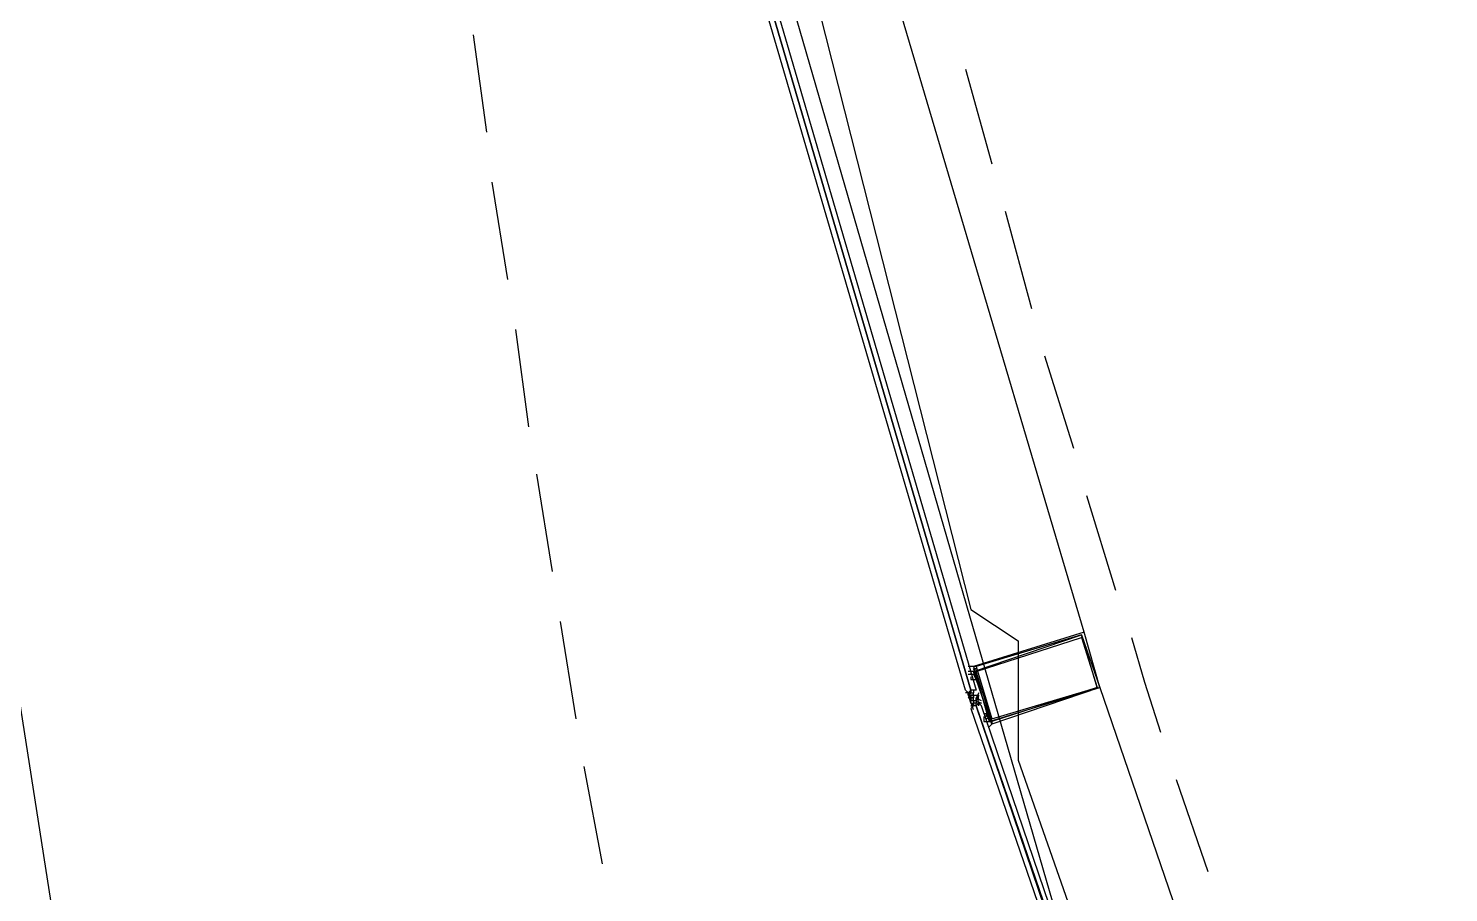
# Model space of a CAD drawing. Header units: feet. Extents: x -84 to 198, y -22 to 181.
# Drawn here: x 11.71 to 18.9, y 42.24 to 46.62 of the extents above; entities that cross this region are included whole.
import ezdxf

# ---------------------------------------------------------------- set-up
doc = ezdxf.new("R2010")
doc.units = ezdxf.units.FT
doc.layers.add('A-AREA-COMUN', color=252, linetype='CONTINUOUS')
doc.layers.add('A-LINEA', color=7, linetype='CONTINUOUS')

msp = doc.modelspace()

# ---------------------------------------------------------------- linework, layer by layer
at = {"layer": 'A-AREA-COMUN'}
msp.add_lwpolyline([(13.44, 62.8089), (13.952, 54.4889), (14.432, 51.7689), (16.48, 43.68), (16.72, 43.52), (16.72, 42.9156), (17.84, 39.7156), (18.048, 39.68), (18.08, 39.04), (19.392, 36), (20.16, 36), (20.288, 35.52), (20.56, 35.4844), (20.608, 34.8444), (20.832, 34.8444), (20.992, 34.5244), (23.2, 35.8044), (24.32, 35.8044), (26.592, 35.1644)], dxfattribs=at)
at = {"layer": 'A-LINEA'}
for p, q in [((15.07, 48.4907), (17.1689, 41.2494)), ((10.9288, 47.8851), (14.0546, 27.9403)), ((17.0533, 43.5644), (16, 47.1244)), ((13.96, 46.5911), (14.0267, 46.0978)), ((16.4533, 46.4178), (16.5867, 45.9378)), ((14.0533, 45.8444), (14.1333, 45.3511)), ((16.6533, 45.6978), (16.7867, 45.2044)), ((14.1733, 45.0978), (14.24, 44.6044)), ((16.8533, 44.9644), (17, 44.4978)), ((14.28, 44.3644), (14.36, 43.8711)), ((17.0667, 44.2578), (17.2133, 43.7778)), ((14.4, 43.6178), (14.48, 43.1244)), ((16.48, 43.3644), (16.48, 43.3644)), ((16.48, 43.3378), (16.48, 43.3378)), ((16.4799, 43.2063), (16.4636, 43.2619)), ((16.48, 43.2578), (16.4667, 43.2578)), ((16.4667, 43.2578), (16.4667, 43.2578)), ((16.4667, 43.2444), (16.4667, 43.2578)), ((16.4667, 43.2578), (16.4667, 43.2578)), ((16.4667, 43.2578), (16.4667, 43.2578)), ((16.4667, 43.2578), (16.4667, 43.2578)), ((16.4667, 43.2578), (16.4667, 43.2578)), ((16.4667, 43.2578), (16.4667, 43.2578)), ((16.4667, 43.2578), (16.4667, 43.2578)), ((16.4667, 43.2578), (16.4667, 43.2578)), ((16.4667, 43.2578), (16.48, 43.2578)), ((16.4667, 43.2578), (16.48, 43.2578)), ((16.4667, 43.2578), (16.48, 43.2578)), ((16.4667, 43.2578), (16.48, 43.2578)), ((16.4667, 43.2578), (16.4667, 43.2578)), ((16.4667, 43.2578), (16.4667, 43.2578)), ((16.4667, 43.2578), (16.4667, 43.2578)), ((16.4667, 43.2578), (16.4667, 43.2578)), ((16.4667, 43.2578), (16.4667, 43.2578)), ((16.4667, 43.2578), (16.4667, 43.2578)), ((16.4667, 43.2578), (16.4667, 43.2578)), ((16.4667, 43.2578), (16.4667, 43.2578)), ((16.4667, 43.2578), (16.4667, 43.2578)), ((16.4667, 43.2578), (16.4667, 43.2578)), ((16.48, 43.2578), (16.4667, 43.2578)), ((16.4667, 43.2444), (16.4667, 43.2444)), ((16.4667, 43.2444), (16.4667, 43.2444)), ((16.48, 43.2444), (16.4667, 43.2311)), ((16.4667, 43.2444), (16.4667, 43.2444)), ((16.4667, 43.2444), (16.4667, 43.2444)), ((16.4667, 43.2444), (16.4667, 43.2444)), ((16.4667, 43.2444), (16.4667, 43.2444)), ((16.4667, 43.2444), (16.4667, 43.2444)), ((16.4667, 43.2444), (16.48, 43.2444)), ((16.4667, 43.2444), (16.4667, 43.2444)), ((16.4667, 43.2444), (16.4667, 43.2444)), ((16.4667, 43.2444), (16.4667, 43.2444)), ((16.4667, 43.2444), (16.48, 43.2444)), ((16.48, 43.2711), (16.48, 43.2711)), ((16.48, 43.2711), (16.48, 43.2578)), ((16.48, 43.2711), (16.48, 43.2711)), ((16.48, 43.2711), (16.48, 43.2711)), ((16.48, 43.2711), (16.48, 43.2711)), ((16.48, 43.2711), (16.48, 43.2711)), ((16.48, 43.2711), (16.48, 43.2711)), ((16.48, 43.2711), (16.48, 43.2711)), ((16.48, 43.2711), (16.48, 43.2711)), ((16.48, 43.2578), (16.48, 43.2711)), ((16.48, 43.2578), (16.48, 43.2711)), ((16.48, 43.2711), (16.48, 43.2711)), ((16.48, 43.2578), (16.48, 43.2578)), ((16.48, 43.2578), (16.48, 43.2578)), ((16.48, 43.2578), (16.48, 43.2578)), ((16.48, 43.2578), (16.48, 43.2578)), ((16.48, 43.2578), (16.48, 43.2578)), ((16.48, 43.2578), (16.48, 43.2578)), ((16.48, 43.2578), (16.48, 43.2578)), ((16.48, 43.2578), (16.48, 43.2578)), ((16.48, 43.2578), (16.48, 43.2578)), ((16.48, 43.2578), (16.48, 43.2578)), ((16.48, 43.2578), (16.48, 43.2578)), ((16.48, 43.2578), (16.48, 43.2578)), ((16.48, 43.2578), (16.48, 43.2578)), ((16.48, 43.2578), (16.48, 43.2578)), ((16.48, 43.2578), (16.48, 43.2578)), ((16.48, 43.2578), (16.48, 43.2578)), ((16.48, 43.2578), (16.48, 43.2578)), ((16.48, 43.2578), (16.48, 43.2578)), ((16.48, 43.2578), (16.48, 43.2578)), ((16.48, 43.2578), (16.48, 43.2578)), ((16.48, 43.2578), (16.48, 43.2578)), ((16.48, 43.2578), (16.48, 43.2578)), ((16.48, 43.2578), (16.48, 43.2578)), ((16.48, 43.2578), (16.48, 43.2578)), ((16.48, 43.2578), (16.48, 43.2578)), ((16.48, 43.2578), (16.4933, 43.2578)), ((16.48, 43.2578), (16.48, 43.2578)), ((16.48, 43.2578), (16.48, 43.2578)), ((16.4933, 43.2444), (16.48, 43.2444)), ((16.48, 43.2311), (16.48, 43.2444)), ((16.48, 43.2444), (16.48, 43.2444)), ((16.48, 43.2311), (16.48, 43.2444)), ((16.4933, 43.2444), (16.48, 43.2444)), ((16.48, 43.2444), (16.48, 43.2444)), ((16.48, 43.2311), (16.48, 43.2444)), ((16.4933, 43.2444), (16.48, 43.2444)), ((16.48, 43.2444), (16.48, 43.2444)), ((16.48, 43.2444), (16.48, 43.2444)), ((16.48, 43.2444), (16.48, 43.2444)), ((16.4933, 43.2444), (16.48, 43.2444)), ((16.48, 43.2444), (16.48, 43.2444)), ((16.48, 43.2444), (16.48, 43.2444)), ((16.48, 43.2444), (16.48, 43.2444)), ((16.48, 43.2444), (16.48, 43.2444)), ((16.48, 43.2444), (16.48, 43.2444)), ((16.48, 43.2444), (16.48, 43.2311)), ((16.48, 43.2444), (16.48, 43.2311)), ((16.48, 43.2444), (16.48, 43.2311)), ((16.48, 43.2444), (16.48, 43.2311)), ((16.48, 43.2444), (16.48, 43.2311)), ((16.48, 43.2444), (16.48, 43.2311)), ((16.48, 43.2444), (16.48, 43.2444)), ((16.48, 43.2444), (16.48, 43.2444)), ((16.48, 43.2444), (16.48, 43.2311)), ((16.48, 43.2444), (16.48, 43.2444)), ((16.48, 43.2444), (16.48, 43.2444)), ((16.48, 43.2444), (16.48, 43.2444)), ((16.48, 43.2444), (16.48, 43.2444)), ((16.48, 43.2444), (16.48, 43.2444)), ((16.48, 43.2444), (16.48, 43.2444)), ((16.48, 43.2444), (16.48, 43.2444)), ((16.4933, 43.2444), (16.48, 43.2444)), ((16.48, 43.2444), (16.48, 43.2444)), ((16.48, 43.2444), (16.48, 43.2444)), ((16.48, 43.2444), (16.48, 43.2444)), ((16.48, 43.2444), (16.48, 43.2444)), ((16.48, 43.2444), (16.48, 43.2444)), ((16.4933, 43.2711), (16.4933, 43.2711)), ((16.4933, 43.2711), (16.4933, 43.2711)), ((16.4933, 43.2711), (16.4933, 43.2711)), ((16.4933, 43.2711), (16.4933, 43.2711)), ((16.4933, 43.2711), (16.4933, 43.2711)), ((16.4933, 43.2711), (16.4933, 43.2578)), ((16.4933, 43.2711), (16.4933, 43.2711)), ((16.4933, 43.2711), (16.4933, 43.2711)), ((16.4933, 43.2711), (16.4933, 43.2711)), ((16.4933, 43.2711), (16.4933, 43.2711)), ((16.4933, 43.2711), (16.4933, 43.2711)), ((16.4933, 43.2711), (16.4933, 43.2711)), ((16.4933, 43.2711), (16.4933, 43.2711)), ((16.4933, 43.2711), (16.4933, 43.2711)), ((16.4933, 43.2711), (16.4933, 43.2711)), ((16.4933, 43.2578), (16.4933, 43.2578)), ((16.4933, 43.2578), (16.4933, 43.2578)), ((16.4933, 43.2578), (16.4933, 43.2578)), ((16.4933, 43.2578), (16.4933, 43.2578)), ((16.4933, 43.2578), (16.4933, 43.2578)), ((16.4933, 43.2578), (16.4933, 43.2578)), ((16.4933, 43.2578), (16.4933, 43.2578)), ((16.4933, 43.2578), (16.4933, 43.2578)), ((16.4933, 43.2578), (16.4933, 43.2578)), ((16.4933, 43.2578), (16.4933, 43.2578)), ((16.4933, 43.2578), (16.4933, 43.2578)), ((16.4933, 43.2578), (16.4933, 43.2578)), ((16.4933, 43.2578), (16.4933, 43.2578)), ((16.4933, 43.2578), (16.4933, 43.2578)), ((16.4933, 43.2578), (16.4933, 43.2578)), ((16.4933, 43.2578), (16.4933, 43.2578)), ((16.4933, 43.2578), (16.4933, 43.2578)), ((16.4933, 43.2578), (16.4933, 43.2578)), ((16.4933, 43.2578), (16.4933, 43.2578)), ((16.4933, 43.2444), (16.4933, 43.2578)), ((16.4933, 43.2444), (16.4933, 43.2578)), ((16.4933, 43.2578), (16.4933, 43.2578)), ((16.4933, 43.2444), (16.4933, 43.2444)), ((16.4933, 43.2444), (16.4933, 43.2444)), ((16.4933, 43.2444), (16.4933, 43.2444)), ((16.4933, 43.2444), (16.4933, 43.2311)), ((16.4933, 43.2311), (16.4933, 43.2444)), ((16.4933, 43.2444), (16.4933, 43.2444)), ((16.4933, 43.2444), (16.4933, 43.2444)), ((16.4933, 43.2444), (16.4933, 43.2444)), ((16.4933, 43.2444), (16.4933, 43.2444)), ((16.4933, 43.2444), (16.4933, 43.2444)), ((16.4933, 43.2444), (16.4933, 43.2444)), ((16.4933, 43.2444), (16.5067, 43.2444)), ((16.4933, 43.2444), (16.4933, 43.2444)), ((16.4933, 43.2444), (16.5067, 43.2444)), ((16.4933, 43.2444), (16.4933, 43.2444)), ((16.4933, 43.2444), (16.4933, 43.2444)), ((16.4933, 43.2444), (16.4933, 43.2444)), ((16.4933, 43.2444), (16.4933, 43.2311)), ((16.4933, 43.2444), (16.4933, 43.2444)), ((16.4933, 43.2444), (16.4933, 43.2444)), ((16.4933, 43.2444), (16.4933, 43.2444)), ((16.4933, 43.2444), (16.4933, 43.2444)), ((16.4933, 43.2444), (16.4933, 43.2444)), ((16.4933, 43.2444), (16.4933, 43.2444)), ((16.4933, 43.2444), (16.4933, 43.2444)), ((16.4933, 43.2444), (16.4933, 43.2444)), ((16.4933, 43.2444), (16.4933, 43.2444)), ((16.4933, 43.2444), (16.4933, 43.2444)), ((16.4933, 43.2444), (16.4933, 43.2444)), ((16.4933, 43.2444), (16.4933, 43.2444)), ((16.4933, 43.2444), (16.4933, 43.2444)), ((16.5067, 43.2711), (16.5067, 43.2711)), ((16.5067, 43.2711), (16.5067, 43.2711)), ((16.5067, 43.2711), (16.5067, 43.2711)), ((16.5067, 43.2711), (16.5067, 43.2711)), ((16.5067, 43.2444), (16.5067, 43.2444)), ((16.5067, 43.2444), (16.5067, 43.2444)), ((16.5067, 43.2444), (16.5067, 43.2444)), ((16.5067, 43.2444), (16.5067, 43.2444)), ((16.5067, 43.2444), (16.5067, 43.2444)), ((16.5067, 43.2444), (16.5067, 43.2444)), ((16.52, 43.2444), (16.52, 43.2444)), ((17.1333, 43.2844), (18.3333, 39.7778)), ((16.48, 43.2311), (16.4667, 43.2311)), ((16.4667, 43.2311), (16.4667, 43.2311)), ((16.4667, 43.2311), (16.4667, 43.2311)), ((16.4667, 43.2311), (16.4667, 43.2311)), ((16.4667, 43.2311), (16.4667, 43.2311)), ((16.48, 43.2311), (16.4667, 43.2311)), ((16.48, 43.2311), (16.4667, 43.2311)), ((16.4933, 43.1701), (16.4746, 43.225)), ((16.48, 43.2311), (16.48, 43.2311)), ((16.48, 43.2311), (16.48, 43.2311)), ((16.48, 43.2311), (16.48, 43.2311)), ((16.48, 43.2311), (16.48, 43.2311)), ((16.48, 43.2311), (16.48, 43.2311)), ((16.48, 43.2311), (16.48, 43.2311)), ((16.48, 43.2311), (16.48, 43.2311)), ((16.48, 43.2311), (16.48, 43.2311)), ((16.48, 43.2311), (16.48, 43.2311)), ((16.48, 43.2311), (16.4933, 43.2311)), ((16.48, 43.2178), (16.48, 43.2311)), ((16.48, 43.2311), (16.48, 43.2311)), ((16.48, 43.2311), (16.48, 43.2311)), ((16.48, 43.2311), (16.48, 43.2311)), ((16.48, 43.2311), (16.48, 43.2311)), ((16.48, 43.2311), (16.48, 43.2311)), ((16.48, 43.2311), (16.48, 43.2311)), ((16.48, 43.2311), (16.48, 43.2311)), ((16.48, 43.2311), (16.48, 43.2311)), ((16.4933, 43.2311), (16.48, 43.2311)), ((16.48, 43.2311), (16.48, 43.2311)), ((16.48, 43.2311), (16.48, 43.2311)), ((16.48, 43.2311), (16.48, 43.2311)), ((16.48, 43.2311), (16.48, 43.2311)), ((16.48, 43.2311), (16.48, 43.2311)), ((16.48, 43.2311), (16.48, 43.2311)), ((16.48, 43.2311), (16.48, 43.2311)), ((16.4933, 43.2311), (16.48, 43.2311)), ((16.48, 43.2311), (16.48, 43.2311)), ((16.48, 43.2311), (16.48, 43.2311)), ((16.48, 43.2311), (16.48, 43.2311)), ((16.48, 43.2311), (16.48, 43.2311)), ((16.48, 43.2311), (16.4933, 43.2311)), ((16.48, 43.2311), (16.48, 43.2178)), ((16.48, 43.2311), (16.48, 43.2311)), ((16.48, 43.2311), (16.48, 43.2311)), ((16.48, 43.2311), (16.48, 43.2311)), ((16.48, 43.2311), (16.48, 43.2311)), ((16.48, 43.2311), (16.48, 43.2311)), ((16.48, 43.2311), (16.48, 43.2311)), ((16.48, 43.2311), (16.48, 43.2311)), ((16.48, 43.2311), (16.48, 43.2311)), ((16.48, 43.2311), (16.48, 43.2311)), ((16.48, 43.2311), (16.48, 43.2311)), ((16.48, 43.2311), (16.48, 43.2311)), ((16.48, 43.2311), (16.48, 43.2311)), ((16.48, 43.2311), (16.48, 43.2311)), ((16.48, 43.2311), (16.4933, 43.2311)), ((16.48, 43.2311), (16.4933, 43.2311)), ((16.48, 43.2311), (16.48, 43.2311)), ((16.48, 43.2044), (16.48, 43.2178)), ((16.48, 43.2178), (16.48, 43.2178)), ((16.48, 43.2178), (16.48, 43.2178)), ((16.4933, 43.2178), (16.48, 43.2178)), ((16.48, 43.2178), (16.48, 43.2178)), ((16.48, 43.2178), (16.48, 43.2178)), ((16.48, 43.2178), (16.48, 43.2178)), ((16.48, 43.2178), (16.48, 43.2178)), ((16.48, 43.2178), (16.4933, 43.2178)), ((16.48, 43.2178), (16.48, 43.2178)), ((16.48, 43.2178), (16.48, 43.2178)), ((16.48, 43.2178), (16.48, 43.2178)), ((16.4933, 43.2178), (16.48, 43.2178)), ((16.48, 43.2178), (16.48, 43.2178)), ((16.48, 43.2178), (16.48, 43.2178)), ((16.48, 43.2178), (16.48, 43.2178)), ((16.48, 43.2178), (16.48, 43.2178)), ((16.48, 43.2178), (16.48, 43.2178)), ((16.48, 43.2178), (16.48, 43.2178)), ((16.48, 43.2178), (16.48, 43.2178)), ((16.48, 43.2178), (16.48, 43.2178)), ((16.48, 43.2178), (16.48, 43.2178)), ((16.48, 43.2178), (16.48, 43.2178)), ((16.48, 43.2178), (16.48, 43.2178)), ((16.48, 43.2178), (16.48, 43.2178)), ((16.48, 43.2178), (16.48, 43.2178)), ((16.48, 43.2178), (16.48, 43.2178)), ((16.48, 43.2178), (16.48, 43.2178)), ((16.48, 43.2178), (16.48, 43.2178)), ((16.48, 43.2178), (16.48, 43.2178)), ((16.48, 43.2178), (16.48, 43.2178)), ((16.48, 43.2178), (16.48, 43.2178)), ((16.48, 43.2178), (16.48, 43.2178)), ((16.48, 43.2178), (16.48, 43.2178)), ((16.48, 43.2178), (16.48, 43.2178)), ((16.48, 43.2178), (16.48, 43.2178)), ((16.48, 43.2178), (16.48, 43.2178)), ((16.48, 43.2178), (16.48, 43.2178)), ((16.48, 43.2178), (16.48, 43.2178)), ((16.48, 43.2178), (16.48, 43.2178)), ((16.48, 43.2178), (16.48, 43.2178)), ((16.48, 43.2044), (16.48, 43.2178)), ((16.48, 43.2044), (16.48, 43.2044)), ((16.48, 43.2044), (16.48, 43.2044)), ((16.48, 43.2044), (16.4933, 43.2044)), ((16.48, 43.2044), (16.48, 43.2044)), ((16.48, 43.2044), (16.48, 43.2044)), ((16.48, 43.2044), (16.48, 43.2044)), ((16.48, 43.2044), (16.48, 43.2044)), ((16.48, 43.2044), (16.48, 43.2044)), ((16.48, 43.2044), (16.48, 43.2044)), ((16.48, 43.2044), (16.4933, 43.2044)), ((16.48, 43.2044), (16.4933, 43.2044)), ((16.48, 43.2044), (16.4933, 43.2044)), ((16.4933, 43.1911), (16.48, 43.1911)), ((16.48, 43.1911), (16.48, 43.1911)), ((16.48, 43.1911), (16.4933, 43.1911)), ((16.48, 43.1911), (16.48, 43.1911)), ((16.48, 43.1911), (16.48, 43.1911)), ((16.48, 43.1911), (16.4933, 43.1911)), ((16.48, 43.1911), (16.48, 43.1911)), ((16.48, 43.1911), (16.48, 43.1911)), ((16.48, 43.1911), (16.48, 43.1911)), ((16.48, 43.1778), (16.48, 43.1778)), ((16.4933, 43.2311), (16.4933, 43.2311)), ((16.4933, 43.2311), (16.4933, 43.2311)), ((16.4933, 43.2178), (16.4933, 43.2311)), ((16.4933, 43.2311), (16.4933, 43.2311)), ((16.4933, 43.2311), (16.4933, 43.2311)), ((16.4933, 43.2311), (16.4933, 43.2311)), ((16.4933, 43.2311), (16.4933, 43.2311)), ((16.4933, 43.2311), (16.4933, 43.2311)), ((16.4933, 43.2311), (16.4933, 43.2311)), ((16.4933, 43.2311), (16.4933, 43.2311)), ((16.4933, 43.2311), (16.4933, 43.2311)), ((16.4933, 43.2311), (16.4933, 43.2311)), ((16.4933, 43.2311), (16.4933, 43.2311)), ((16.4933, 43.2311), (16.4933, 43.2311)), ((16.4933, 43.2178), (16.4933, 43.2311)), ((16.4933, 43.2178), (16.4933, 43.2311)), ((16.4933, 43.2311), (16.4933, 43.2311)), ((16.4933, 43.2311), (16.4933, 43.2311)), ((16.4933, 43.2311), (16.4933, 43.2311)), ((16.4933, 43.2311), (16.4933, 43.2311)), ((16.4933, 43.2311), (16.4933, 43.2311)), ((16.4933, 43.2311), (16.4933, 43.2311)), ((16.4933, 43.2311), (16.4933, 43.2311)), ((16.4933, 43.2311), (16.4933, 43.2311)), ((16.4933, 43.2311), (16.4933, 43.2311)), ((16.4933, 43.2311), (16.4933, 43.2311)), ((16.4933, 43.2311), (16.4933, 43.2311)), ((16.4933, 43.2311), (16.4933, 43.2311)), ((16.4933, 43.2311), (16.4933, 43.2311)), ((16.4933, 43.2311), (16.4933, 43.2311)), ((16.4933, 43.2311), (16.4933, 43.2311)), ((16.4933, 43.2311), (16.4933, 43.2311)), ((16.4933, 43.2311), (16.4933, 43.2311)), ((16.4933, 43.2311), (16.4933, 43.2311)), ((16.4933, 43.2311), (16.4933, 43.2311)), ((16.4933, 43.2311), (16.4933, 43.2311)), ((16.4933, 43.2311), (16.4933, 43.2311)), ((16.4933, 43.2311), (16.4933, 43.2311)), ((16.4933, 43.2311), (16.4933, 43.2311)), ((16.4933, 43.2311), (16.4933, 43.2311)), ((16.4933, 43.2311), (16.4933, 43.2311)), ((16.4933, 43.2311), (16.4933, 43.2311)), ((16.4933, 43.2311), (16.4933, 43.2311)), ((16.4933, 43.2311), (16.4933, 43.2311)), ((16.4933, 43.2311), (16.4933, 43.2311)), ((16.4933, 43.2311), (16.4933, 43.2311)), ((16.4933, 43.2311), (16.4933, 43.2311)), ((16.4933, 43.2311), (16.4933, 43.2311)), ((16.4933, 43.2311), (16.4933, 43.2311)), ((16.4933, 43.2311), (16.4933, 43.2311)), ((16.4933, 43.2311), (16.4933, 43.2311)), ((16.4933, 43.2311), (16.4933, 43.2311)), ((16.4933, 43.2311), (16.4933, 43.2311)), ((16.4933, 43.2311), (16.4933, 43.2311)), ((16.4933, 43.2311), (16.4933, 43.2311)), ((16.4933, 43.2311), (16.4933, 43.2311)), ((16.4933, 43.2311), (16.4933, 43.2311)), ((16.4933, 43.2178), (16.4933, 43.2178)), ((16.4933, 43.2178), (16.4933, 43.2178)), ((16.4933, 43.2178), (16.4933, 43.2178)), ((16.4933, 43.2178), (16.4933, 43.2178)), ((16.4933, 43.2178), (16.4933, 43.2178)), ((16.4933, 43.2178), (16.4933, 43.2178)), ((16.4933, 43.2178), (16.4933, 43.2178)), ((16.4933, 43.2178), (16.4933, 43.2178)), ((16.4933, 43.2178), (16.4933, 43.2178)), ((16.4933, 43.2178), (16.4933, 43.2178)), ((16.4933, 43.2178), (16.4933, 43.2178)), ((16.4933, 43.2178), (16.4933, 43.2178)), ((16.4933, 43.2178), (16.4933, 43.2178)), ((16.4933, 43.2178), (16.4933, 43.2178)), ((16.4933, 43.2178), (16.4933, 43.2178)), ((16.4933, 43.2178), (16.5067, 43.2178)), ((16.4933, 43.2178), (16.4933, 43.2178)), ((16.4933, 43.2178), (16.5067, 43.2178)), ((16.4933, 43.2178), (16.4933, 43.2178)), ((16.4933, 43.2178), (16.4933, 43.2178)), ((16.4933, 43.2178), (16.4933, 43.2178)), ((16.4933, 43.2178), (16.4933, 43.2178)), ((16.4933, 43.2178), (16.4933, 43.2178)), ((16.4933, 43.2178), (16.4933, 43.2178)), ((16.4933, 43.2178), (16.4933, 43.2178)), ((16.4933, 43.2178), (16.4933, 43.2178)), ((16.4933, 43.2178), (16.4933, 43.2044)), ((16.4933, 43.2178), (16.4933, 43.2044)), ((16.4933, 43.2178), (16.4933, 43.2178)), ((16.4933, 43.2178), (16.4933, 43.2044)), ((16.4933, 43.2178), (16.4933, 43.2044)), ((16.4933, 43.2178), (16.4933, 43.2044)), ((16.4933, 43.2178), (16.4933, 43.2178)), ((16.4933, 43.2178), (16.4933, 43.2178)), ((16.4933, 43.2178), (16.5067, 43.2178)), ((16.4933, 43.2178), (16.4933, 43.2178)), ((16.4933, 43.2178), (16.4933, 43.2178)), ((16.4933, 43.2178), (16.4933, 43.2178)), ((16.4933, 43.2178), (16.4933, 43.2178)), ((16.4933, 43.2178), (16.4933, 43.2178)), ((16.4933, 43.2178), (16.4933, 43.2178)), ((16.4933, 43.2178), (16.4933, 43.2178)), ((16.4933, 43.2178), (16.4933, 43.2178)), ((16.4933, 43.2178), (16.5067, 43.2178)), ((16.4933, 43.2178), (16.4933, 43.2178)), ((16.4933, 43.2044), (16.4933, 43.2044)), ((16.4933, 43.2044), (16.4933, 43.2044)), ((16.4933, 43.2044), (16.4933, 43.2044)), ((16.5067, 43.2044), (16.4933, 43.2044)), ((16.4933, 43.2044), (16.4933, 43.2044)), ((16.4933, 43.2044), (16.4933, 43.2044)), ((16.4933, 43.2044), (16.4933, 43.2044)), ((16.4933, 43.2044), (16.4933, 43.2044)), ((16.4933, 43.2044), (16.4933, 43.2044)), ((16.4933, 43.2044), (16.4933, 43.2044)), ((16.4933, 43.2044), (16.4933, 43.2044)), ((16.5067, 43.2044), (16.4933, 43.2044)), ((16.4933, 43.2044), (16.4933, 43.2044)), ((16.4933, 43.2044), (16.4933, 43.2044)), ((16.4933, 43.2044), (16.4933, 43.1911)), ((16.5067, 43.2044), (16.4933, 43.2044)), ((16.4933, 43.2044), (16.4933, 43.2044)), ((16.4933, 43.2044), (16.4933, 43.2044)), ((16.4933, 43.2044), (16.4933, 43.1911)), ((16.4933, 43.2044), (16.4933, 43.2044)), ((16.4933, 43.2044), (16.4933, 43.2044)), ((16.4933, 43.1911), (16.4933, 43.2044)), ((16.4933, 43.2044), (16.4933, 43.2044)), ((16.4933, 43.2044), (16.4933, 43.2044)), ((16.4933, 43.2044), (16.4933, 43.2044)), ((16.4933, 43.2044), (16.4933, 43.2044)), ((16.4933, 43.2044), (16.4933, 43.2044)), ((16.4933, 43.2044), (16.4933, 43.2044)), ((16.4933, 43.1911), (16.4933, 43.1911)), ((16.4933, 43.1911), (16.4933, 43.1911)), ((16.4933, 43.1911), (16.4933, 43.1911)), ((16.4933, 43.1911), (16.4933, 43.1911)), ((16.4933, 43.1911), (16.4933, 43.1911)), ((16.4933, 43.1911), (16.4933, 43.1911)), ((16.4933, 43.1911), (16.4933, 43.1911)), ((16.4933, 43.1911), (16.4933, 43.1911)), ((16.4933, 43.1911), (16.4933, 43.1911)), ((16.4933, 43.1911), (16.4933, 43.1911)), ((16.4933, 43.1911), (16.4933, 43.1911)), ((16.4933, 43.1911), (16.4933, 43.1911)), ((16.4933, 43.1911), (16.4933, 43.1911)), ((16.4933, 43.1911), (16.4933, 43.1911)), ((16.4933, 43.1911), (16.4933, 43.1911)), ((16.4933, 43.1911), (16.4933, 43.1911)), ((16.4933, 43.1911), (16.4933, 43.1911)), ((16.4933, 43.1911), (16.4933, 43.1911)), ((16.4933, 43.1911), (16.4933, 43.1911)), ((16.4933, 43.1911), (16.4933, 43.1911)), ((16.5067, 43.2311), (16.5067, 43.2311)), ((16.5067, 43.2311), (16.5067, 43.2178)), ((16.5067, 43.2311), (16.5067, 43.2311)), ((16.5067, 43.2311), (16.52, 43.2178)), ((16.5067, 43.2311), (16.5067, 43.2178)), ((16.5067, 43.2311), (16.5067, 43.2311)), ((16.5067, 43.2311), (16.5067, 43.2311)), ((16.52, 43.2311), (16.5067, 43.2311)), ((16.5067, 43.2178), (16.5067, 43.2311)), ((16.5067, 43.2178), (16.5067, 43.2178)), ((16.5067, 43.2178), (16.5067, 43.2178)), ((16.5067, 43.2178), (16.5067, 43.2178)), ((16.5067, 43.2178), (16.5067, 43.2044)), ((16.5067, 43.2178), (16.5067, 43.2044)), ((16.5067, 43.2178), (16.5067, 43.2178)), ((16.5067, 43.2178), (16.5067, 43.2178)), ((16.5067, 43.2178), (16.5067, 43.2178)), ((16.5067, 43.2178), (16.5067, 43.2178)), ((16.5067, 43.2044), (16.5067, 43.2044)), ((16.5067, 43.2044), (16.5067, 43.2044)), ((16.5067, 43.2044), (16.5067, 43.2044)), ((16.5067, 43.2044), (16.5067, 43.2044)), ((16.52, 43.2044), (16.5067, 43.2044)), ((16.5067, 43.2044), (16.5067, 43.2044)), ((16.5067, 43.1911), (16.5067, 43.2044)), ((16.5067, 43.1911), (16.5067, 43.2044)), ((16.5067, 43.2044), (16.5067, 43.2044)), ((16.5067, 43.2044), (16.5067, 43.2044)), ((16.5067, 43.2044), (16.5067, 43.2044)), ((16.5067, 43.2044), (16.5067, 43.2044)), ((16.5067, 43.2044), (16.5067, 43.2044)), ((16.5067, 43.2044), (16.5067, 43.2044)), ((16.5067, 43.2044), (16.5067, 43.2044)), ((16.5067, 43.2044), (16.5067, 43.2044)), ((16.5067, 43.2044), (16.5067, 43.2044)), ((16.5067, 43.2044), (16.5067, 43.2044)), ((16.5067, 43.2044), (16.5067, 43.2044)), ((16.5067, 43.2044), (16.5067, 43.2044)), ((16.5067, 43.2044), (16.5067, 43.2044)), ((16.5067, 43.2044), (16.5067, 43.2044)), ((16.5067, 43.2044), (16.5067, 43.2044)), ((16.5067, 43.2044), (16.5067, 43.2044)), ((16.5067, 43.2044), (16.5067, 43.2044)), ((16.5067, 43.2044), (16.5067, 43.2044)), ((16.5067, 43.2044), (16.5067, 43.2044)), ((16.5067, 43.2044), (16.5067, 43.2044)), ((16.5067, 43.1911), (16.5067, 43.1911)), ((16.5067, 43.1911), (16.5067, 43.1911)), ((16.5067, 43.1911), (16.5067, 43.1911)), ((16.5067, 43.1911), (16.5067, 43.1911)), ((16.5067, 43.1911), (16.5067, 43.1911)), ((16.5067, 43.1911), (16.5067, 43.1911)), ((16.5067, 43.1911), (16.5067, 43.1911)), ((16.5067, 43.1911), (16.5067, 43.1911)), ((16.5067, 43.1911), (16.5067, 43.1911)), ((16.5067, 43.1911), (16.5067, 43.1911)), ((16.5067, 43.1911), (16.5067, 43.1911)), ((16.5067, 43.1911), (16.5067, 43.1911)), ((16.52, 43.2311), (16.52, 43.2311)), ((16.52, 43.2311), (16.52, 43.2311)), ((16.52, 43.2311), (16.52, 43.2311)), ((16.52, 43.2044), (16.52, 43.2044)), ((16.52, 43.2044), (16.52, 43.2044)), ((16.52, 43.2044), (16.52, 43.2044)), ((16.52, 43.2044), (16.52, 43.2044)), ((16.52, 43.2044), (16.52, 43.2044)), ((16.52, 43.2044), (16.52, 43.2044)), ((16.52, 43.2044), (16.52, 43.2044)), ((16.52, 43.1911), (16.52, 43.2044)), ((16.52, 43.2044), (16.52, 43.2044)), ((16.52, 43.1911), (16.52, 43.2044)), ((16.52, 43.1911), (16.52, 43.2044)), ((16.52, 43.1911), (16.52, 43.2044)), ((16.52, 43.2044), (16.52, 43.2044)), ((16.52, 43.2044), (16.52, 43.2044)), ((16.52, 43.1911), (16.52, 43.1911)), ((16.5333, 43.2044), (16.5333, 43.2044)), ((16.56, 43.1111), (16.56, 43.1111)), ((16.5733, 43.1244), (16.5733, 43.1244)), ((16.5733, 43.1244), (16.5733, 43.1244)), ((16.56, 43.0844), (16.56, 43.0844)), ((14.52, 42.8844), (14.6133, 42.3911)), ((17.52, 42.8178), (17.68, 42.3511))]:
    msp.add_line(p, q, dxfattribs=at)
for points in [[(16.4533, 43.2711), (15.3467, 47.0444), (15.3467, 47.0578), (15.3733, 47.0578), (16.48, 43.2711), (16.4667, 43.2578), (16.4533, 43.2711)], [(16.48, 43.2711), (15.3733, 47.0578), (15.3867, 47.0578), (15.4, 47.0578), (16.5067, 43.2711), (16.48, 43.2711)], [(17.1333, 43.2844), (17.0533, 43.5644), (16.4933, 43.3911), (16.5733, 43.1111), (17.1333, 43.2844)], [(17.04, 43.5511), (17.1333, 43.2844), (16.5867, 43.0978), (16.4933, 43.3644), (17.04, 43.5511)], [(17.12, 43.2844), (17.04, 43.5511), (16.5067, 43.3911), (16.5867, 43.1244), (17.12, 43.2844)], [(17.04, 43.5378), (17.12, 43.2844), (16.5867, 43.1111), (16.5067, 43.3644), (17.04, 43.5378)], [(17.2933, 43.5378), (17.36, 43.3111), (17.44, 43.0578)], [(16.5067, 43.3911), (16.4933, 43.3911), (16.4933, 43.3911), (16.4933, 43.3911), (16.4933, 43.3911), (16.4933, 43.3911), (16.4933, 43.3911), (16.4933, 43.3911), (16.4667, 43.3911), (16.4667, 43.3911), (16.4667, 43.3911)], [(16.4667, 43.3778), (16.4667, 43.3778), (16.4667, 43.3778)], [(16.48, 43.3644), (16.48, 43.3644), (16.48, 43.3511), (16.48, 43.3511), (16.5067, 43.3511), (16.5067, 43.3511), (16.4933, 43.3778), (16.4933, 43.3778), (16.5067, 43.3778), (16.5067, 43.3778), (16.5067, 43.3778), (16.5067, 43.3778), (16.5067, 43.3778)], [(16.5067, 43.3644), (16.5067, 43.3644), (16.4933, 43.3644), (16.4933, 43.3644), (16.4933, 43.3644), (16.4933, 43.3644), (16.4933, 43.3644), (16.4933, 43.3644), (16.4667, 43.3644), (16.4667, 43.3644), (16.4667, 43.3644)], [(16.4667, 43.3511), (16.4667, 43.3511), (16.48, 43.3511)], [(16.48, 43.3378), (16.48, 43.3378), (16.48, 43.3244), (16.48, 43.3244), (16.5067, 43.3244), (16.5067, 43.3244), (16.4933, 43.3511), (16.4933, 43.3511), (16.5067, 43.3511), (16.5067, 43.3511), (16.5067, 43.3511), (16.5067, 43.3511), (16.5067, 43.3511)], [(16.5067, 43.3511), (16.5067, 43.3511), (16.4933, 43.3511), (16.4933, 43.3511), (16.5067, 43.3644)], [(16.5067, 43.2711), (16.4933, 43.2711), (16.48, 43.2711), (16.4667, 43.2578), (16.4533, 43.2578)], [(16.4667, 43.2444), (16.48, 43.2578), (16.4933, 43.2578)], [(16.4667, 43.2311), (16.48, 43.2444), (16.4933, 43.2444), (16.5067, 43.2444), (16.52, 43.2444)], [(16.48, 43.2444), (16.48, 43.2444), (16.4933, 43.2444)], [(16.5199, 43.2566), (16.5076, 43.2316), (16.5322, 43.2186)], [(16.5201, 43.2433), (16.5076, 43.2185), (16.532, 43.2052)], [(16.4933, 43.2311), (16.48, 43.2311), (16.4933, 43.2311)], [(16.4933, 43.2311), (16.48, 43.2311), (16.4933, 43.2311)], [(16.48, 43.2178), (16.4933, 43.2178), (16.5067, 43.2178), (16.52, 43.2311)], [(16.48, 43.2178), (16.48, 43.2178), (16.4933, 43.2178), (16.4933, 43.2044)], [(16.48, 43.2178), (16.48, 43.2178), (16.4933, 43.2178)], [(16.48, 43.2044), (16.4933, 43.1911), (16.4933, 43.2044)], [(16.5333, 43.2044), (16.52, 43.2044), (16.5067, 43.1911), (16.4933, 43.1911), (16.48, 43.1778)], [(16.48, 43.1778), (17.76, 39.4578), (17.76, 39.4444), (17.7733, 39.4578), (16.5067, 43.1911), (16.4933, 43.1911), (16.48, 43.1778)], [(16.4933, 43.2178), (16.4933, 43.2178), (16.4933, 43.2311)], [(16.4933, 43.2178), (16.4933, 43.2178), (16.4933, 43.2311)], [(16.5067, 43.1911), (17.7867, 39.4578), (17.8, 39.4578), (17.8, 39.4711), (16.5333, 43.1911), (16.52, 43.2044), (16.5067, 43.1911)], [(16.5467, 43.1378), (16.5467, 43.1378), (16.5467, 43.1378), (16.5467, 43.1244), (16.5467, 43.1244), (16.5467, 43.1111), (16.5467, 43.1111), (16.5467, 43.1111), (16.5733, 43.1111), (16.5733, 43.1111), (16.5733, 43.1244), (16.5733, 43.1244), (16.5733, 43.1244), (16.5733, 43.1244), (16.5733, 43.1244), (16.5733, 43.1378), (16.5733, 43.1378), (16.5733, 43.1378), (16.5733, 43.1378), (16.5733, 43.1378), (16.56, 43.1378), (16.56, 43.1378), (16.56, 43.1511), (16.56, 43.1511), (16.5467, 43.1511), (16.5467, 43.1511)], [(16.56, 43.1111), (16.56, 43.1111), (16.56, 43.1244), (16.56, 43.1244), (16.5733, 43.1378), (16.5733, 43.1378), (16.5733, 43.1111), (16.5733, 43.1111), (16.5867, 43.1111), (16.5867, 43.1111), (16.5867, 43.1111), (16.5867, 43.1111), (16.5867, 43.1111), (16.5867, 43.0978), (16.5867, 43.0978), (16.5867, 43.1111), (16.5867, 43.0978), (16.5867, 43.0978), (16.5867, 43.0978), (16.5867, 43.0978), (16.5733, 43.0844), (16.5733, 43.0844)], [(16.56, 43.0978), (16.56, 43.0978), (16.56, 43.0978)], [(16.5733, 43.1378), (16.5733, 43.1378), (16.5733, 43.1378)]]:
    msp.add_lwpolyline(points, dxfattribs=at)
for points in [[(16.4933, 43.3778), (16.5067, 43.3778), (16.5067, 43.3778), (16.4933, 43.3778)], [(16.5867, 43.1111), (16.5867, 43.1111), (16.5867, 43.1111), (16.5867, 43.1111)]]:
    msp.add_lwpolyline(points, close=True, dxfattribs=at)

doc.saveas('drawing.dxf')
